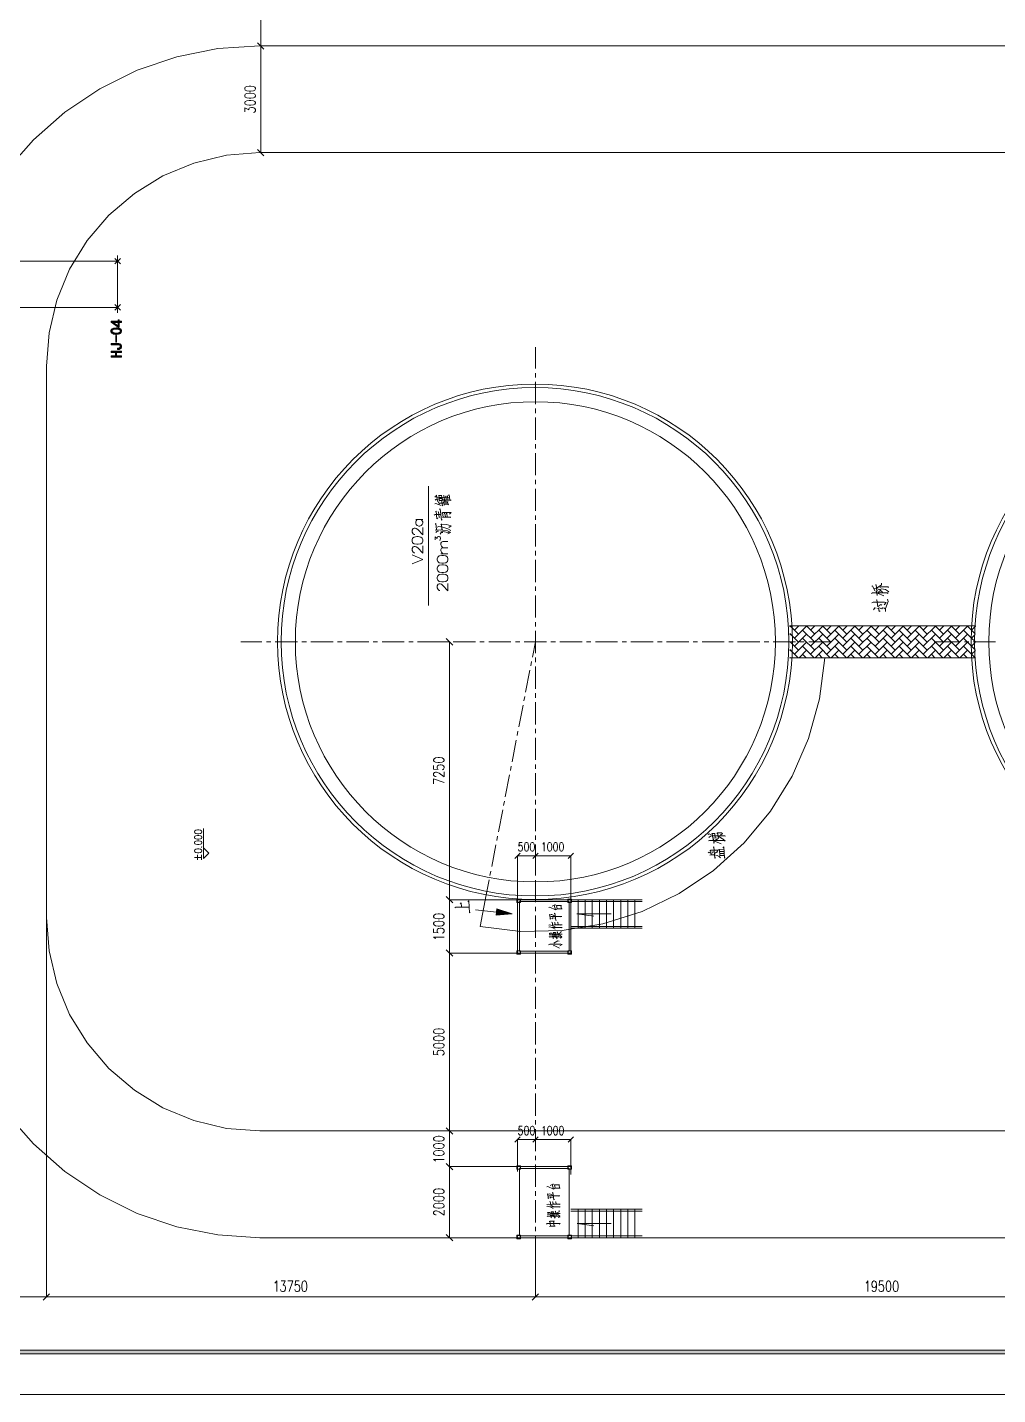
# Model space of a CAD drawing. Header units: millimetres. Extents: x 803 to 707111, y 130 to 2706464.
# Drawn here: x 623530 to 650813, y 2635190 to 2673621 of the extents above; entities that cross this region are included whole.
import ezdxf

# ---------------------------------------------------------------- set-up
doc = ezdxf.new("R2010")
doc.units = ezdxf.units.MM

msp = doc.modelspace()

# ---------------------------------------------------------------- hatches: boundary and pattern name
h = msp.add_hatch(color=0)
h.paths.add_polyline_path([(626013, 2664992), (625990, 2664993), (625955, 2665000), (625942, 2665005), (625929, 2665011), (625908, 2665026), (625899, 2665037), (625891, 2665047), (625882, 2665071), (625882, 2665086), (625882, 2665101), (625894, 2665126), (625907, 2665138), (625919, 2665149), (625950, 2665163), (625968, 2665166), (625987, 2665170), (626029, 2665171), (626053, 2665171), (626077, 2665169), (626116, 2665161), (626132, 2665153), (626147, 2665147), (626168, 2665125), (626174, 2665111), (626180, 2665096), (626178, 2665068), (626171, 2665053), (626164, 2665039), (626145, 2665019), (626133, 2665013), (626121, 2665007), (626096, 2664998), (626084, 2664996), (626071, 2664993), (626035, 2664992)])
h.paths.add_polyline_path([(626003, 2665028), (626026, 2665026), (626067, 2665027), (626085, 2665032), (626103, 2665036), (626129, 2665050), (626137, 2665059), (626144, 2665069), (626147, 2665089), (626142, 2665099), (626138, 2665109), (626119, 2665124), (626105, 2665128), (626092, 2665133), (626061, 2665138), (626045, 2665138), (626028, 2665138), (625999, 2665136), (625985, 2665135), (625972, 2665134), (625947, 2665126), (625936, 2665120), (625925, 2665114), (625914, 2665097), (625914, 2665086), (625913, 2665076), (625923, 2665057), (625935, 2665049), (625945, 2665041), (625980, 2665031)])
h = msp.add_hatch(color=0)
h.paths.add_polyline_path([(626110, 2665328), (626110, 2665198), (626081, 2665198), (625884, 2665335), (625884, 2665360), (626081, 2665360), (626081, 2665400), (626110, 2665400), (626110, 2665360), (626174, 2665360), (626174, 2665328)])
h.paths.add_polyline_path([(626081, 2665328), (625948, 2665328), (626081, 2665234)])
h = msp.add_hatch(color=0)
h.dxf.hatch_style = 2
h.paths.add_polyline_path([(626041, 2664962), (626041, 2664770), (626014, 2664770), (626014, 2664962)])
h = msp.add_hatch(color=0)
h.dxf.hatch_style = 2
h.paths.add_polyline_path([(626079, 2664735), (626105, 2664735), (626143, 2664724), (626155, 2664712), (626167, 2664701), (626179, 2664670), (626179, 2664651), (626179, 2664633), (626167, 2664603), (626156, 2664591), (626145, 2664580), (626108, 2664568), (626083, 2664568), (626064, 2664568), (626064, 2664607), (626088, 2664607), (626103, 2664607), (626124, 2664613), (626131, 2664619), (626137, 2664626), (626143, 2664640), (626143, 2664649), (626143, 2664661), (626137, 2664679), (626130, 2664684), (626123, 2664690), (626099, 2664696), (626081, 2664696), (625887, 2664696), (625887, 2664735)])
h = msp.add_hatch(color=0)
h.dxf.hatch_style = 2
h.paths.add_polyline_path([(626175, 2664523), (626175, 2664484), (626041, 2664484), (626041, 2664388), (626175, 2664388), (626175, 2664349), (625887, 2664349), (625887, 2664388), (626008, 2664388), (626008, 2664484), (625887, 2664484), (625887, 2664523)])
h = msp.add_hatch(color=0)
h.dxf.hatch_style = 2
h.paths.add_polyline_path([(637165, 2648707), (636727, 2648844), (636708, 2648666)])
h = msp.add_hatch(color=0)
h.dxf.hatch_style = 2
h.paths.add_polyline_path([(609149, 2636340), (609249, 2636440), (705861, 2636440), (705961, 2636340)])

# ---------------------------------------------------------------- linework, layer by layer
at = {"color": 0, "lineweight": 0}
for points in [[(707111, 2635190), (707111, 2706464), (606199, 2706464), (606199, 2635190)], [(629643, 2671889), (629657, 2671859), (629700, 2671838), (629772, 2671828), (629815, 2671828), (629886, 2671838), (629929, 2671859), (629943, 2671889), (629943, 2671908), (629929, 2671938), (629886, 2671959), (629815, 2671968), (629772, 2671968), (629700, 2671959), (629657, 2671938), (629643, 2671908)], [(629643, 2671689), (629657, 2671658), (629700, 2671639), (629772, 2671628), (629815, 2671628), (629886, 2671639), (629929, 2671658), (629943, 2671689), (629943, 2671709), (629929, 2671738), (629886, 2671758), (629815, 2671768), (629772, 2671768), (629700, 2671758), (629657, 2671738), (629643, 2671709)], [(629643, 2671488), (629657, 2671458), (629700, 2671439), (629772, 2671429), (629815, 2671429), (629886, 2671439), (629929, 2671458), (629943, 2671488), (629943, 2671509), (629929, 2671539), (629886, 2671558), (629815, 2671569), (629772, 2671569), (629700, 2671558), (629657, 2671539), (629643, 2671509)], [(614067, 2667049), (614067, 2665749), (626066, 2665749), (626066, 2667049)], [(626013, 2664992), (625990, 2664993), (625955, 2665000), (625942, 2665005), (625929, 2665011), (625908, 2665026), (625899, 2665037), (625891, 2665047), (625882, 2665071), (625882, 2665086), (625882, 2665101), (625894, 2665126), (625907, 2665138), (625919, 2665149), (625950, 2665163), (625968, 2665166), (625987, 2665170), (626029, 2665171), (626053, 2665171), (626077, 2665169), (626116, 2665161), (626132, 2665153), (626147, 2665147), (626168, 2665125), (626174, 2665111), (626180, 2665096), (626178, 2665068), (626171, 2665053), (626164, 2665039), (626145, 2665019), (626133, 2665013), (626121, 2665007), (626096, 2664998), (626084, 2664996), (626071, 2664993), (626035, 2664992)], [(626110, 2665328), (626110, 2665198), (626081, 2665198), (625884, 2665335), (625884, 2665360), (626081, 2665360), (626081, 2665400), (626110, 2665400), (626110, 2665360), (626174, 2665360), (626174, 2665328)], [(626081, 2665328), (625948, 2665328), (626081, 2665234)], [(626003, 2665028), (626026, 2665026), (626067, 2665027), (626085, 2665032), (626103, 2665036), (626129, 2665050), (626137, 2665059), (626144, 2665069), (626147, 2665089), (626142, 2665099), (626138, 2665109), (626119, 2665124), (626105, 2665128), (626092, 2665133), (626061, 2665138), (626045, 2665138), (626028, 2665138), (625999, 2665136), (625985, 2665135), (625972, 2665134), (625947, 2665126), (625936, 2665120), (625925, 2665114), (625914, 2665097), (625914, 2665086), (625913, 2665076), (625923, 2665057), (625935, 2665049), (625945, 2665041), (625980, 2665031)], [(626041, 2664962), (626041, 2664770), (626014, 2664770), (626014, 2664962)], [(626079, 2664735), (626105, 2664735), (626143, 2664724), (626155, 2664712), (626167, 2664701), (626179, 2664670), (626179, 2664651), (626179, 2664633), (626167, 2664603), (626156, 2664591), (626145, 2664580), (626108, 2664568), (626083, 2664568), (626064, 2664568), (626064, 2664607), (626088, 2664607), (626103, 2664607), (626124, 2664613), (626131, 2664619), (626137, 2664626), (626143, 2664640), (626143, 2664649), (626143, 2664661), (626137, 2664679), (626130, 2664684), (626123, 2664690), (626099, 2664696), (626081, 2664696), (625887, 2664696), (625887, 2664735)], [(626175, 2664523), (626175, 2664484), (626041, 2664484), (626041, 2664388), (626175, 2664388), (626175, 2664349), (625887, 2664349), (625887, 2664388), (626008, 2664388), (626008, 2664484), (625887, 2664484), (625887, 2664523)], [(634521, 2659090), (634479, 2659090), (634407, 2659101), (634364, 2659136), (634350, 2659181), (634350, 2659216), (634364, 2659262), (634407, 2659295), (634479, 2659307), (634521, 2659307), (634593, 2659295), (634636, 2659262), (634650, 2659216), (634650, 2659181), (634636, 2659136), (634593, 2659101)], [(635228, 2658560), (635185, 2658560), (635114, 2658571), (635071, 2658606), (635057, 2658651), (635057, 2658686), (635071, 2658731), (635114, 2658766), (635185, 2658777), (635228, 2658777), (635299, 2658766), (635342, 2658731), (635357, 2658686), (635357, 2658651), (635342, 2658606), (635299, 2658571)], [(635228, 2658297), (635185, 2658297), (635114, 2658308), (635071, 2658343), (635057, 2658388), (635057, 2658423), (635071, 2658469), (635114, 2658503), (635185, 2658514), (635228, 2658514), (635299, 2658503), (635342, 2658469), (635357, 2658423), (635357, 2658388), (635342, 2658343), (635299, 2658308)], [(635228, 2658034), (635185, 2658034), (635114, 2658046), (635071, 2658080), (635057, 2658126), (635057, 2658160), (635071, 2658206), (635114, 2658240), (635185, 2658251), (635228, 2658251), (635299, 2658240), (635342, 2658206), (635357, 2658160), (635357, 2658126), (635342, 2658080), (635299, 2658046)], [(634950, 2653015), (634965, 2652985), (635008, 2652965), (635079, 2652955), (635122, 2652955), (635193, 2652965), (635236, 2652985), (635250, 2653015), (635250, 2653035), (635236, 2653065), (635193, 2653085), (635122, 2653095), (635079, 2653095), (635008, 2653085), (634965, 2653065), (634950, 2653035)], [(628233, 2651000), (628243, 2650977), (628272, 2650962), (628319, 2650955), (628348, 2650955), (628395, 2650962), (628424, 2650977), (628433, 2651000), (628433, 2651016), (628424, 2651038), (628395, 2651054), (628348, 2651061), (628319, 2651061), (628272, 2651054), (628243, 2651038), (628233, 2651016)], [(628233, 2650848), (628243, 2650825), (628272, 2650810), (628319, 2650802), (628348, 2650802), (628395, 2650810), (628424, 2650825), (628433, 2650848), (628433, 2650863), (628424, 2650886), (628395, 2650901), (628348, 2650909), (628319, 2650909), (628272, 2650901), (628243, 2650886), (628233, 2650863)], [(628233, 2650696), (628243, 2650673), (628272, 2650658), (628319, 2650650), (628348, 2650650), (628395, 2650658), (628424, 2650673), (628433, 2650696), (628433, 2650711), (628424, 2650734), (628395, 2650749), (628348, 2650757), (628319, 2650757), (628272, 2650749), (628243, 2650734), (628233, 2650711)], [(637557, 2650713), (637532, 2650701), (637515, 2650665), (637507, 2650606), (637507, 2650570), (637515, 2650511), (637532, 2650475), (637557, 2650463), (637573, 2650463), (637599, 2650475), (637615, 2650511), (637623, 2650570), (637623, 2650606), (637615, 2650665), (637599, 2650701), (637573, 2650713)], [(637724, 2650713), (637699, 2650701), (637682, 2650665), (637673, 2650606), (637673, 2650570), (637682, 2650511), (637699, 2650475), (637724, 2650463), (637740, 2650463), (637765, 2650475), (637782, 2650511), (637790, 2650570), (637790, 2650606), (637782, 2650665), (637765, 2650701), (637740, 2650713)], [(638207, 2650713), (638182, 2650701), (638165, 2650665), (638157, 2650606), (638157, 2650570), (638165, 2650511), (638182, 2650475), (638207, 2650463), (638223, 2650463), (638248, 2650475), (638265, 2650511), (638274, 2650570), (638274, 2650606), (638265, 2650665), (638248, 2650701), (638223, 2650713)], [(638374, 2650713), (638348, 2650701), (638332, 2650665), (638323, 2650606), (638323, 2650570), (638332, 2650511), (638348, 2650475), (638374, 2650463), (638390, 2650463), (638415, 2650475), (638432, 2650511), (638440, 2650570), (638440, 2650606), (638432, 2650665), (638415, 2650701), (638390, 2650713)], [(638540, 2650713), (638515, 2650701), (638499, 2650665), (638490, 2650606), (638490, 2650570), (638499, 2650511), (638515, 2650475), (638540, 2650463), (638557, 2650463), (638582, 2650475), (638599, 2650511), (638607, 2650570), (638607, 2650606), (638599, 2650665), (638582, 2650701), (638557, 2650713)], [(628233, 2650467), (628243, 2650444), (628272, 2650429), (628319, 2650421), (628348, 2650421), (628395, 2650429), (628424, 2650444), (628433, 2650467), (628433, 2650482), (628424, 2650505), (628395, 2650521), (628348, 2650528), (628319, 2650528), (628272, 2650521), (628243, 2650505), (628233, 2650482)], [(637398, 2649023), (637298, 2649023), (637298, 2649119), (637398, 2649119)], [(637398, 2649023), (637298, 2649023), (637298, 2649119), (637398, 2649119)], [(637304, 2649070), (637318, 2649102), (637350, 2649115), (637381, 2649102), (637394, 2649070), (637381, 2649038), (637350, 2649025), (637318, 2649038)], [(637304, 2649070), (637318, 2649102), (637350, 2649115), (637381, 2649102), (637394, 2649070), (637381, 2649038), (637350, 2649025), (637318, 2649038)], [(638732, 2649023), (638832, 2649023), (638832, 2649119), (638732, 2649119)], [(638736, 2649070), (638749, 2649102), (638781, 2649115), (638812, 2649102), (638826, 2649070), (638812, 2649038), (638781, 2649025), (638749, 2649038)], [(634950, 2648621), (634965, 2648591), (635008, 2648570), (635079, 2648561), (635122, 2648561), (635193, 2648570), (635236, 2648591), (635250, 2648621), (635250, 2648640), (635236, 2648671), (635193, 2648691), (635122, 2648701), (635079, 2648701), (635008, 2648691), (634965, 2648671), (634950, 2648640)], [(637165, 2648707), (636727, 2648844), (636708, 2648666)], [(634950, 2648421), (634965, 2648391), (635008, 2648370), (635079, 2648361), (635122, 2648361), (635193, 2648370), (635236, 2648391), (635250, 2648421), (635250, 2648440), (635236, 2648470), (635193, 2648491), (635122, 2648500), (635079, 2648500), (635008, 2648491), (634965, 2648470), (634950, 2648440)], [(637398, 2647573), (637298, 2647573), (637298, 2647669), (637398, 2647669)], [(637398, 2647573), (637298, 2647573), (637298, 2647669), (637398, 2647669)], [(637304, 2647620), (637318, 2647652), (637350, 2647665), (637381, 2647652), (637394, 2647620), (637381, 2647589), (637350, 2647575), (637318, 2647589)], [(637304, 2647620), (637318, 2647652), (637350, 2647665), (637381, 2647652), (637394, 2647620), (637381, 2647589), (637350, 2647575), (637318, 2647589)], [(638732, 2647573), (638832, 2647573), (638832, 2647669), (638732, 2647669)], [(638736, 2647620), (638749, 2647652), (638781, 2647665), (638812, 2647652), (638826, 2647620), (638812, 2647589), (638781, 2647575), (638749, 2647589)], [(634950, 2645391), (634965, 2645361), (635008, 2645341), (635079, 2645331), (635122, 2645331), (635193, 2645341), (635236, 2645361), (635250, 2645391), (635250, 2645411), (635236, 2645441), (635193, 2645461), (635122, 2645471), (635079, 2645471), (635008, 2645461), (634965, 2645441), (634950, 2645411)], [(634950, 2645191), (634965, 2645161), (635008, 2645141), (635079, 2645131), (635122, 2645131), (635193, 2645141), (635236, 2645161), (635250, 2645191), (635250, 2645211), (635236, 2645241), (635193, 2645261), (635122, 2645271), (635079, 2645271), (635008, 2645261), (634965, 2645241), (634950, 2645211)], [(634950, 2644991), (634965, 2644961), (635008, 2644941), (635079, 2644931), (635122, 2644931), (635193, 2644941), (635236, 2644961), (635250, 2644991), (635250, 2645011), (635236, 2645041), (635193, 2645061), (635122, 2645071), (635079, 2645071), (635008, 2645061), (634965, 2645041), (634950, 2645011)], [(637557, 2642737), (637532, 2642725), (637515, 2642690), (637507, 2642630), (637507, 2642594), (637515, 2642535), (637532, 2642499), (637557, 2642487), (637573, 2642487), (637599, 2642499), (637615, 2642535), (637623, 2642594), (637623, 2642630), (637615, 2642690), (637599, 2642725), (637573, 2642737)], [(637724, 2642737), (637699, 2642725), (637682, 2642690), (637673, 2642630), (637673, 2642594), (637682, 2642535), (637699, 2642499), (637724, 2642487), (637740, 2642487), (637765, 2642499), (637782, 2642535), (637790, 2642594), (637790, 2642630), (637782, 2642690), (637765, 2642725), (637740, 2642737)], [(638207, 2642737), (638182, 2642725), (638165, 2642690), (638157, 2642630), (638157, 2642594), (638165, 2642535), (638182, 2642499), (638207, 2642487), (638223, 2642487), (638248, 2642499), (638265, 2642535), (638274, 2642594), (638274, 2642630), (638265, 2642690), (638248, 2642725), (638223, 2642737)], [(638374, 2642737), (638348, 2642725), (638332, 2642690), (638323, 2642630), (638323, 2642594), (638332, 2642535), (638348, 2642499), (638374, 2642487), (638390, 2642487), (638415, 2642499), (638432, 2642535), (638440, 2642594), (638440, 2642630), (638432, 2642690), (638415, 2642725), (638390, 2642737)], [(638540, 2642737), (638515, 2642725), (638499, 2642690), (638490, 2642630), (638490, 2642594), (638499, 2642535), (638515, 2642499), (638540, 2642487), (638557, 2642487), (638582, 2642499), (638599, 2642535), (638607, 2642594), (638607, 2642630), (638599, 2642690), (638582, 2642725), (638557, 2642737)], [(634950, 2642371), (634965, 2642341), (635008, 2642321), (635079, 2642311), (635122, 2642311), (635193, 2642321), (635236, 2642341), (635250, 2642371), (635250, 2642391), (635236, 2642421), (635193, 2642441), (635122, 2642451), (635079, 2642451), (635008, 2642441), (634965, 2642421), (634950, 2642391)], [(634950, 2642171), (634965, 2642141), (635008, 2642121), (635079, 2642111), (635122, 2642111), (635193, 2642121), (635236, 2642141), (635250, 2642171), (635250, 2642191), (635236, 2642221), (635193, 2642241), (635122, 2642251), (635079, 2642251), (635008, 2642241), (634965, 2642221), (634950, 2642191)], [(634950, 2641971), (634965, 2641941), (635008, 2641921), (635079, 2641911), (635122, 2641911), (635193, 2641921), (635236, 2641941), (635250, 2641971), (635250, 2641991), (635236, 2642021), (635193, 2642041), (635122, 2642051), (635079, 2642051), (635008, 2642041), (634965, 2642021), (634950, 2641991)], [(637398, 2641523), (637298, 2641523), (637298, 2641619), (637398, 2641619)], [(637304, 2641571), (637318, 2641603), (637350, 2641616), (637381, 2641603), (637394, 2641571), (637381, 2641539), (637350, 2641526), (637318, 2641539)], [(638732, 2641523), (638832, 2641523), (638832, 2641619), (638732, 2641619)], [(638732, 2641523), (638832, 2641523), (638832, 2641619), (638732, 2641619)], [(638736, 2641571), (638749, 2641603), (638781, 2641616), (638812, 2641603), (638826, 2641571), (638812, 2641539), (638781, 2641526), (638749, 2641539)], [(638736, 2641571), (638749, 2641603), (638781, 2641616), (638812, 2641603), (638826, 2641571), (638812, 2641539), (638781, 2641526), (638749, 2641539)], [(634950, 2640891), (634965, 2640861), (635008, 2640841), (635079, 2640831), (635122, 2640831), (635193, 2640841), (635236, 2640861), (635250, 2640891), (635250, 2640911), (635236, 2640941), (635193, 2640961), (635122, 2640971), (635079, 2640971), (635008, 2640961), (634965, 2640941), (634950, 2640911)], [(634950, 2640691), (634965, 2640661), (635008, 2640641), (635079, 2640631), (635122, 2640631), (635193, 2640641), (635236, 2640661), (635250, 2640691), (635250, 2640711), (635236, 2640741), (635193, 2640761), (635122, 2640771), (635079, 2640771), (635008, 2640761), (634965, 2640741), (634950, 2640711)], [(634950, 2640491), (634965, 2640461), (635008, 2640441), (635079, 2640431), (635122, 2640431), (635193, 2640441), (635236, 2640461), (635250, 2640491), (635250, 2640511), (635236, 2640541), (635193, 2640561), (635122, 2640571), (635079, 2640571), (635008, 2640561), (634965, 2640541), (634950, 2640511)], [(637398, 2639574), (637298, 2639574), (637298, 2639670), (637398, 2639670)], [(637304, 2639621), (637318, 2639653), (637350, 2639666), (637381, 2639653), (637394, 2639621), (637381, 2639589), (637350, 2639576), (637318, 2639589)], [(638732, 2639574), (638832, 2639574), (638832, 2639670), (638732, 2639670)], [(638732, 2639574), (638832, 2639574), (638832, 2639670), (638732, 2639670)], [(638736, 2639621), (638749, 2639653), (638781, 2639666), (638812, 2639653), (638826, 2639621), (638812, 2639589), (638781, 2639576), (638749, 2639589)], [(638736, 2639621), (638749, 2639653), (638781, 2639666), (638812, 2639653), (638826, 2639621), (638812, 2639589), (638781, 2639576), (638749, 2639589)], [(631311, 2638385), (631281, 2638371), (631261, 2638328), (631251, 2638256), (631251, 2638213), (631261, 2638142), (631281, 2638099), (631311, 2638085), (631331, 2638085), (631361, 2638099), (631381, 2638142), (631391, 2638213), (631391, 2638256), (631381, 2638328), (631361, 2638371), (631331, 2638385)], [(647734, 2638385), (647704, 2638371), (647684, 2638328), (647674, 2638256), (647674, 2638213), (647684, 2638142), (647704, 2638099), (647734, 2638085), (647754, 2638085), (647784, 2638099), (647804, 2638142), (647814, 2638213), (647814, 2638256), (647804, 2638328), (647784, 2638371), (647754, 2638385)], [(647934, 2638385), (647904, 2638371), (647884, 2638328), (647874, 2638256), (647874, 2638213), (647884, 2638142), (647904, 2638099), (647934, 2638085), (647954, 2638085), (647984, 2638099), (648004, 2638142), (648014, 2638213), (648014, 2638256), (648004, 2638328), (647984, 2638371), (647954, 2638385)], [(609149, 2636340), (609249, 2636440), (705861, 2636440), (705961, 2636340)]]:
    msp.add_lwpolyline(points, close=True, dxfattribs=at)
for points in [[(630093, 2673098), (630093, 2681098)], [(630066, 2673098), (628891, 2673022), (627737, 2672792), (626622, 2672413), (625566, 2671893), (624587, 2671239), (623702, 2670463), (622926, 2669577), (622272, 2668599), (621752, 2667543), (621373, 2666428), (621144, 2665274), (621067, 2664099)], [(630183, 2673008), (630003, 2673188)], [(630003, 2673188), (630183, 2673008)], [(684561, 2673098), (630066, 2673098)], [(630590, 2673098), (630091, 2673098)], [(630590, 2673098), (630091, 2673098)], [(630093, 2670099), (630093, 2673098)], [(629643, 2671248), (629643, 2671358), (629757, 2671299), (629757, 2671329), (629772, 2671348), (629786, 2671358), (629829, 2671369), (629857, 2671369), (629900, 2671358), (629929, 2671339), (629943, 2671309), (629943, 2671278), (629929, 2671248), (629915, 2671239), (629886, 2671229)], [(630003, 2670189), (630183, 2670008)], [(630066, 2670099), (629127, 2670025), (628212, 2669805), (627342, 2669445), (626540, 2668953), (625823, 2668341), (625212, 2667626), (624720, 2666823), (624360, 2665953), (624140, 2665038), (624066, 2664099)], [(684561, 2670099), (630066, 2670099)], [(630728, 2670099), (630091, 2670099)], [(625987, 2666970), (626146, 2667128)], [(626146, 2666970), (625987, 2667128)], [(626066, 2665594), (626066, 2667204)], [(625987, 2665828), (626146, 2665670)], [(626146, 2665828), (625987, 2665670)], [(637815, 2664029), (637815, 2664634)], [(624066, 2648601), (624066, 2664099)], [(637815, 2663779), (637815, 2663904)], [(637815, 2663029), (637815, 2663654)], [(637815, 2662779), (637815, 2662904)], [(637815, 2662029), (637815, 2662654)], [(637815, 2661779), (637815, 2661904)], [(637815, 2661030), (637815, 2661654)], [(634809, 2657370), (634809, 2660720)], [(637815, 2660779), (637815, 2660904)], [(637815, 2660030), (637815, 2660654)], [(634984, 2660415), (635004, 2660430), (635099, 2660399)], [(635012, 2660241), (634988, 2660232)], [(635016, 2660352), (634996, 2660333)], [(635012, 2660241), (635166, 2660185)], [(635016, 2660352), (635095, 2660355)], [(635075, 2660311), (635059, 2660295), (635035, 2660471), (635020, 2660462)], [(635099, 2660283), (635079, 2660273)], [(635110, 2660415), (635102, 2660456), (635087, 2660446), (635106, 2660459), (635189, 2660459), (635177, 2660459), (635181, 2660405)], [(635110, 2660374), (635099, 2660368), (635110, 2660377), (635201, 2660377), (635193, 2660377), (635193, 2660323)], [(635099, 2660283), (635110, 2660216)], [(635118, 2660405), (635106, 2660396)], [(635118, 2660323), (635106, 2660311)], [(635110, 2660374), (635118, 2660323)], [(635118, 2660405), (635189, 2660405)], [(635118, 2660323), (635201, 2660323)], [(635138, 2660245), (635122, 2660235)], [(635138, 2660245), (635342, 2660248)], [(635217, 2660182), (635201, 2660172), (635185, 2660298), (635173, 2660286)], [(635217, 2660349), (635193, 2660345)], [(635220, 2660405), (635197, 2660383)], [(635217, 2660349), (635280, 2660307)], [(635220, 2660405), (635244, 2660392)], [(635220, 2660270), (635244, 2660286), (635362, 2660286)], [(635228, 2660449), (635244, 2660465)], [(635240, 2660386), (635264, 2660399), (635406, 2660402)], [(635260, 2660207), (635240, 2660188)], [(635244, 2660465), (635260, 2660336)], [(635244, 2660333), (635449, 2660333), (635429, 2660320)], [(635260, 2660207), (635374, 2660204), (635335, 2660286)], [(635299, 2660446), (635287, 2660437)], [(635299, 2660446), (635311, 2660345)], [(635342, 2660453), (635327, 2660443)], [(635342, 2660453), (635354, 2660339)], [(635421, 2660352), (635406, 2660339), (635394, 2660477), (635370, 2660465)], [(634493, 2659787), (634464, 2659753), (634450, 2659718), (634450, 2659684), (634464, 2659650), (634493, 2659616), (634536, 2659604), (634564, 2659604), (634607, 2659616), (634636, 2659650), (634650, 2659684), (634650, 2659718), (634636, 2659753), (634607, 2659787)], [(634450, 2659787), (634650, 2659787)], [(634996, 2659930), (634973, 2659911)], [(634996, 2659930), (635157, 2659930)], [(635071, 2659826), (635047, 2659807), (635024, 2660021), (635008, 2660008)], [(635118, 2659854), (635106, 2659842), (635091, 2660005), (635083, 2659993)], [(635193, 2659785), (635177, 2659769), (635142, 2660087), (635118, 2660071)], [(635205, 2659989), (635185, 2659977), (635209, 2659989), (635418, 2659989), (635445, 2659980), (635402, 2659942)], [(635224, 2659857), (635201, 2659848)], [(635205, 2659989), (635220, 2659857)], [(635224, 2659857), (635441, 2659857), (635421, 2659845)], [(635272, 2659961), (635252, 2659952)], [(635272, 2659961), (635284, 2659864)], [(635335, 2659857), (635327, 2659964), (635307, 2659955)], [(637815, 2659779), (637815, 2659904)], [(634421, 2659364), (634407, 2659364), (634379, 2659387), (634350, 2659433), (634350, 2659490), (634379, 2659535), (634407, 2659547), (634436, 2659547), (634464, 2659535), (634507, 2659502), (634650, 2659353), (634650, 2659559)], [(634996, 2659486), (635035, 2659501), (635205, 2659492), (635342, 2659467), (635437, 2659420)], [(635032, 2659505), (635016, 2659675), (635000, 2659662)], [(635055, 2659457), (635020, 2659423)], [(635099, 2659590), (635055, 2659574)], [(635055, 2659457), (635091, 2659460)], [(635099, 2659590), (635217, 2659571), (635358, 2659529), (635437, 2659482)], [(635166, 2659426), (635134, 2659378)], [(635189, 2659508), (635173, 2659653), (635153, 2659640), (635181, 2659653), (635315, 2659643), (635445, 2659608), (635378, 2659564)], [(635409, 2659416), (635153, 2659463)], [(635166, 2659426), (635213, 2659426)], [(635189, 2659508), (635205, 2659523)], [(635409, 2659416), (635351, 2659382)], [(637815, 2659030), (637815, 2659654)], [(634421, 2658850), (634407, 2658850), (634379, 2658873), (634350, 2658919), (634350, 2658976), (634379, 2659022), (634407, 2659033), (634436, 2659033), (634464, 2659022), (634507, 2658987), (634650, 2658839), (634650, 2659044)], [(635000, 2659217), (635000, 2659303), (635057, 2659257), (635057, 2659280), (635064, 2659297), (635071, 2659303), (635093, 2659314), (635107, 2659314), (635128, 2659303), (635142, 2659291), (635150, 2659268), (635150, 2659246), (635142, 2659222), (635135, 2659211), (635121, 2659206)], [(635214, 2658994), (635171, 2659040), (635157, 2659074), (635157, 2659120), (635171, 2659154), (635214, 2659165), (635357, 2659165)], [(634350, 2658542), (634650, 2658667), (634350, 2658793)], [(635214, 2658823), (635171, 2658868), (635157, 2658903), (635157, 2658949), (635171, 2658983), (635214, 2658994), (635357, 2658994)], [(635357, 2658823), (635157, 2658823)], [(637815, 2658779), (637815, 2658905)], [(637815, 2658030), (637815, 2658654)], [(635128, 2657794), (635114, 2657794), (635085, 2657817), (635057, 2657863), (635057, 2657920), (635085, 2657966), (635114, 2657977), (635142, 2657977), (635171, 2657966), (635214, 2657931), (635357, 2657783), (635357, 2657989)], [(637815, 2657779), (637815, 2657905)], [(647297, 2657924), (647273, 2657917)], [(647297, 2657924), (647356, 2657787)], [(647431, 2657790), (647415, 2657777), (647395, 2657954), (647379, 2657947)], [(647549, 2657947), (647423, 2657864)], [(647498, 2657877), (647525, 2657894), (647742, 2657894), (647722, 2657880)], [(647549, 2657947), (647545, 2657994)], [(637815, 2657030), (637815, 2657655)], [(647297, 2657730), (647270, 2657706)], [(647297, 2657730), (647738, 2657727), (647706, 2657706)], [(647376, 2657857), (647340, 2657847)], [(647376, 2657857), (647478, 2657817), (647553, 2657767), (647577, 2657733)], [(647439, 2657666), (647427, 2657656), (647407, 2657770), (647384, 2657763)], [(647458, 2657348), (647446, 2657332), (647419, 2657529), (647403, 2657516)], [(647435, 2657716), (647608, 2657646)], [(647482, 2657201), (647462, 2657298), (647435, 2657285), (647482, 2657302), (647553, 2657275), (647577, 2657302), (647628, 2657298), (647659, 2657265), (647659, 2657201), (647663, 2657285), (647730, 2657479), (647718, 2657549)], [(647482, 2657760), (647450, 2657727)], [(647482, 2657760), (647510, 2657753)], [(647545, 2657837), (647506, 2657824)], [(647545, 2657837), (647659, 2657820), (647714, 2657780), (647750, 2657750)], [(647317, 2657466), (647273, 2657442)], [(647317, 2657466), (647632, 2657466), (647679, 2657452), (647624, 2657392)], [(647356, 2657302), (647325, 2657251)], [(647356, 2657302), (647395, 2657298)], [(647474, 2657362), (647529, 2657395), (647557, 2657382)], [(647482, 2657201), (647506, 2657221)], [(637815, 2656780), (637815, 2656905)], [(650193, 2656800), (644964, 2656800)], [(644965, 2656769), (644989, 2656792)], [(645067, 2656714), (644982, 2656800)], [(645216, 2656566), (645067, 2656714)], [(645102, 2656679), (645223, 2656800)], [(645102, 2656453), (645442, 2656792)], [(645216, 2656792), (645208, 2656800)], [(645668, 2656566), (645434, 2656800)], [(645555, 2656679), (645675, 2656800)], [(645555, 2656453), (645894, 2656792)], [(645668, 2656792), (645660, 2656800)], [(646121, 2656566), (645887, 2656800)], [(646007, 2656679), (646128, 2656800)], [(646007, 2656453), (646347, 2656792)], [(646121, 2656792), (646113, 2656800)], [(646573, 2656566), (646339, 2656800)], [(646460, 2656679), (646580, 2656800)], [(646460, 2656453), (646799, 2656792)], [(646573, 2656792), (646565, 2656800)], [(647026, 2656566), (646792, 2656800)], [(646912, 2656679), (647033, 2656800)], [(646912, 2656453), (647252, 2656792)], [(647026, 2656792), (647018, 2656800)], [(647478, 2656566), (647244, 2656800)], [(647365, 2656679), (647486, 2656800)], [(647365, 2656453), (647704, 2656792)], [(647478, 2656792), (647471, 2656800)], [(647930, 2656566), (647697, 2656800)], [(647817, 2656679), (647938, 2656800)], [(647817, 2656453), (648157, 2656792)], [(647930, 2656792), (647923, 2656800)], [(648383, 2656566), (648149, 2656800)], [(648270, 2656679), (648391, 2656800)], [(648270, 2656453), (648609, 2656792)], [(648383, 2656792), (648376, 2656800)], [(648835, 2656566), (648602, 2656800)], [(648722, 2656679), (648843, 2656800)], [(648722, 2656453), (649062, 2656792)], [(648835, 2656792), (648828, 2656800)], [(649288, 2656566), (649054, 2656800)], [(649175, 2656679), (649296, 2656800)], [(649175, 2656453), (649514, 2656792)], [(649288, 2656792), (649281, 2656800)], [(649740, 2656566), (649507, 2656800)], [(649628, 2656679), (649748, 2656800)], [(649628, 2656453), (649967, 2656792)], [(649740, 2656792), (649733, 2656800)], [(650088, 2656671), (649959, 2656800)], [(650089, 2656688), (650192, 2656792)], [(650192, 2656793), (650186, 2656800)], [(629531, 2656350), (630128, 2656350)], [(630253, 2656350), (630378, 2656350)], [(630503, 2656350), (631128, 2656350)], [(631253, 2656350), (631378, 2656350)], [(631503, 2656350), (632128, 2656350)], [(632253, 2656350), (632378, 2656350)], [(632503, 2656350), (633128, 2656350)], [(633253, 2656350), (633378, 2656350)], [(633503, 2656350), (634128, 2656350)], [(634253, 2656350), (634378, 2656350)], [(634503, 2656350), (635128, 2656350)], [(635051, 2656350), (635403, 2656350)], [(635253, 2656350), (635378, 2656350)], [(635490, 2656260), (635310, 2656440)], [(635400, 2649101), (635400, 2656350)], [(635503, 2656350), (636128, 2656350)], [(636253, 2656350), (636378, 2656350)], [(636503, 2656350), (637128, 2656350)], [(637253, 2656350), (637377, 2656350)], [(637502, 2656350), (638128, 2656350)], [(637815, 2656350), (637732, 2655920)], [(637815, 2656030), (637815, 2656655)], [(638252, 2656350), (638377, 2656350)], [(638502, 2656350), (639127, 2656350)], [(639252, 2656350), (639377, 2656350)], [(639502, 2656350), (640127, 2656350)], [(640252, 2656350), (640377, 2656350)], [(640502, 2656350), (641127, 2656350)], [(641252, 2656350), (641377, 2656350)], [(641502, 2656350), (642127, 2656350)], [(642252, 2656350), (642377, 2656350)], [(642502, 2656350), (643127, 2656350)], [(643252, 2656350), (643377, 2656350)], [(643502, 2656350), (644127, 2656350)], [(644252, 2656350), (644377, 2656350)], [(644502, 2656350), (645127, 2656350)], [(645074, 2656481), (644971, 2656584)], [(644972, 2656549), (644989, 2656566)], [(644978, 2656329), (644989, 2656340)], [(645076, 2656254), (644979, 2656350)], [(645216, 2656340), (645074, 2656481)], [(645102, 2656227), (645442, 2656566)], [(645102, 2656001), (645442, 2656340)], [(645252, 2656350), (645377, 2656350)], [(645668, 2656340), (645329, 2656679)], [(645668, 2656114), (645329, 2656453)], [(645502, 2656350), (646099, 2656350)], [(645555, 2656227), (645894, 2656566)], [(645555, 2656001), (645894, 2656340)], [(646121, 2656340), (645781, 2656679)], [(646121, 2656114), (645781, 2656453)], [(646007, 2656227), (646347, 2656566)], [(646007, 2656001), (646347, 2656340)], [(646573, 2656340), (646234, 2656679)], [(646573, 2656114), (646234, 2656453)], [(646460, 2656227), (646799, 2656566)], [(646460, 2656001), (646799, 2656340)], [(647026, 2656340), (646686, 2656679)], [(647026, 2656114), (646686, 2656453)], [(646912, 2656227), (647252, 2656566)], [(646912, 2656001), (647252, 2656340)], [(647478, 2656340), (647139, 2656679)], [(647478, 2656114), (647139, 2656453)], [(647365, 2656227), (647704, 2656566)], [(647365, 2656001), (647704, 2656340)], [(647930, 2656340), (647591, 2656679)], [(647930, 2656114), (647591, 2656453)], [(647817, 2656227), (648157, 2656566)], [(647817, 2656001), (648157, 2656340)], [(648383, 2656340), (648044, 2656679)], [(648383, 2656114), (648044, 2656453)], [(648270, 2656227), (648609, 2656566)], [(648270, 2656001), (648609, 2656340)], [(648835, 2656340), (648496, 2656679)], [(648835, 2656114), (648496, 2656453)], [(648722, 2656227), (649062, 2656566)], [(648722, 2656001), (649062, 2656340)], [(649288, 2656340), (648949, 2656679)], [(649288, 2656114), (648949, 2656453)], [(649029, 2656350), (649751, 2656350)], [(649175, 2656227), (649514, 2656566)], [(649175, 2656001), (649514, 2656340)], [(649740, 2656340), (649401, 2656679)], [(649740, 2656114), (649401, 2656453)], [(649628, 2656227), (649967, 2656566)], [(649628, 2656001), (649967, 2656340)], [(650081, 2656452), (649854, 2656679)], [(650082, 2656225), (649854, 2656453)], [(649876, 2656350), (650001, 2656350)], [(650080, 2656679), (650089, 2656688)], [(650080, 2656453), (650081, 2656455)], [(650081, 2656455), (650185, 2656558)], [(650178, 2656354), (650081, 2656452)], [(650082, 2656229), (650179, 2656326)], [(650185, 2656574), (650088, 2656671)], [(650126, 2656350), (650751, 2656350)], [(644970, 2656095), (644989, 2656114)], [(645069, 2656034), (644972, 2656131)], [(645203, 2655900), (645069, 2656034)], [(645216, 2656114), (645076, 2656254)], [(645228, 2655900), (645442, 2656114)], [(645656, 2655900), (645329, 2656227)], [(645429, 2655900), (645329, 2656001)], [(645681, 2655900), (645894, 2656114)], [(646108, 2655900), (645781, 2656227)], [(645882, 2655900), (645781, 2656001)], [(646133, 2655900), (646347, 2656114)], [(646560, 2655900), (646234, 2656227)], [(646334, 2655900), (646234, 2656001)], [(646586, 2655900), (646799, 2656114)], [(647013, 2655900), (646686, 2656227)], [(646787, 2655900), (646686, 2656001)], [(647038, 2655900), (647252, 2656114)], [(647465, 2655900), (647139, 2656227)], [(647239, 2655900), (647139, 2656001)], [(647491, 2655900), (647704, 2656114)], [(647918, 2655900), (647591, 2656227)], [(647692, 2655900), (647591, 2656001)], [(647943, 2655900), (648157, 2656114)], [(648370, 2655900), (648044, 2656227)], [(648144, 2655900), (648044, 2656001)], [(648395, 2655900), (648609, 2656114)], [(648823, 2655900), (648496, 2656227)], [(648597, 2655900), (648496, 2656001)], [(648848, 2655900), (649062, 2656114)], [(649275, 2655900), (648949, 2656227)], [(649049, 2655900), (648949, 2656001)], [(649300, 2655900), (649514, 2656114)], [(649728, 2655900), (649401, 2656227)], [(649502, 2655900), (649401, 2656001)], [(649753, 2655900), (649967, 2656114)], [(650090, 2655991), (649854, 2656227)], [(649954, 2655900), (649854, 2656001)], [(650080, 2656227), (650082, 2656229)], [(650080, 2656001), (650089, 2656009)], [(650185, 2656121), (650082, 2656225)], [(650089, 2656009), (650186, 2656106)], [(650181, 2655900), (650090, 2655991)], [(636260, 2648350), (637410, 2648211), (638568, 2648236), (639712, 2648424), (640817, 2648774), (641861, 2649276), (642823, 2649921), (643684, 2650696), (644426, 2651586), (645035, 2652572), (645498, 2653633), (645806, 2654750), (645952, 2655900)], [(637708, 2655798), (637684, 2655675)], [(637815, 2655780), (637815, 2655905)], [(637815, 2655030), (637815, 2655655)], [(650193, 2655900), (644964, 2655900)], [(644977, 2655900), (644965, 2655912)], [(637660, 2655552), (637541, 2654939)], [(637517, 2654816), (637493, 2654693)], [(637815, 2654780), (637815, 2654905)], [(637469, 2654571), (637350, 2653957)], [(637815, 2654030), (637815, 2654655)], [(637326, 2653835), (637302, 2653712)], [(637815, 2653780), (637815, 2653905)], [(637815, 2653030), (637815, 2653655)], [(637278, 2653589), (637159, 2652976)], [(634950, 2652875), (634950, 2652775), (635079, 2652765), (635065, 2652775), (635050, 2652805), (635050, 2652835), (635065, 2652865), (635093, 2652885), (635136, 2652895), (635165, 2652895), (635208, 2652885), (635236, 2652865), (635250, 2652835), (635250, 2652805), (635236, 2652775), (635222, 2652765), (635193, 2652755)], [(637815, 2652780), (637815, 2652905)], [(635022, 2652565), (635008, 2652565), (634979, 2652575), (634965, 2652585), (634950, 2652605), (634950, 2652645), (634965, 2652665), (634979, 2652675), (635008, 2652685), (635036, 2652685), (635065, 2652675), (635108, 2652655), (635250, 2652555), (635250, 2652695)], [(634950, 2652355), (634950, 2652495), (635250, 2652395)], [(637088, 2652608), (636968, 2651994)], [(637135, 2652853), (637112, 2652730)], [(637815, 2652030), (637815, 2652655)], [(636945, 2651872), (636921, 2651749)], [(637815, 2651780), (637815, 2651905)], [(636897, 2651626), (636778, 2651013)], [(637815, 2651030), (637815, 2651655)], [(628483, 2650406), (628483, 2651103)], [(642700, 2650955), (642676, 2650938)], [(642700, 2650955), (642790, 2650908)], [(642822, 2650841), (642806, 2650831), (642786, 2650965), (642778, 2650955), (642790, 2650965), (642861, 2650965), (642873, 2650844)], [(642877, 2650844), (642963, 2650824), (642940, 2650985), (642920, 2650965), (642936, 2650978), (643046, 2650978), (643074, 2650965), (643023, 2650918)], [(628414, 2650582), (628424, 2650574), (628433, 2650582), (628424, 2650589)], [(636706, 2650645), (636587, 2650031)], [(636754, 2650890), (636730, 2650767)], [(637440, 2650713), (637357, 2650713), (637348, 2650606), (637357, 2650618), (637382, 2650630), (637407, 2650630), (637432, 2650618), (637448, 2650594), (637457, 2650558), (637457, 2650534), (637448, 2650499), (637432, 2650475), (637407, 2650463), (637382, 2650463), (637357, 2650475), (637348, 2650487), (637340, 2650511)], [(637815, 2650780), (637815, 2650905)], [(637815, 2650030), (637815, 2650655)], [(638023, 2650665), (638040, 2650677), (638065, 2650713), (638065, 2650463)], [(642711, 2650764), (642680, 2650754)], [(642739, 2650888), (642692, 2650848)], [(642711, 2650764), (643148, 2650764), (643129, 2650747)], [(642739, 2650888), (642758, 2650878)], [(643148, 2650898), (642802, 2650901)], [(642849, 2650704), (642837, 2650687), (642822, 2650814), (642806, 2650797)], [(642889, 2650282), (642861, 2650272), (642834, 2650590), (642818, 2650577)], [(642830, 2650757), (643038, 2650674)], [(642877, 2650844), (642849, 2650831)], [(642865, 2650771), (642896, 2650797), (642932, 2650797)], [(642956, 2650891), (643121, 2650788)], [(643133, 2650269), (643113, 2650583), (643086, 2650566)], [(643148, 2650898), (643141, 2650888)], [(628233, 2650292), (628405, 2650292)], [(628319, 2650223), (628319, 2650360)], [(628424, 2650223), (628424, 2650360)], [(628483, 2650256), (628483, 2650556)], [(628483, 2650556), (628633, 2650406)], [(628633, 2650406), (628483, 2650256)], [(637390, 2650413), (637240, 2650263)], [(637315, 2648921), (637315, 2650340)], [(637315, 2650338), (637815, 2650338)], [(637740, 2650263), (637890, 2650413)], [(637890, 2650413), (637740, 2650263)], [(637815, 2649835), (637815, 2650340)], [(637815, 2649835), (637815, 2650340)], [(637815, 2650338), (638815, 2650338)], [(638740, 2650263), (638890, 2650413)], [(638815, 2648908), (638815, 2650340)], [(642700, 2650436), (642672, 2650423)], [(642700, 2650436), (642758, 2650399)], [(642739, 2650493), (642723, 2650486), (642747, 2650497), (642956, 2650497), (642924, 2650453)], [(642747, 2650363), (642723, 2650352)], [(642739, 2650493), (642755, 2650366)], [(642747, 2650363), (642841, 2650363), (642928, 2650346), (642983, 2650319), (643019, 2650282)], [(642806, 2650443), (642786, 2650406)], [(642806, 2650443), (642830, 2650439)], [(642908, 2650439), (642873, 2650406)], [(642908, 2650439), (642932, 2650436)], [(643003, 2650339), (642991, 2650513), (642959, 2650503), (642995, 2650516), (643121, 2650520)], [(643019, 2650342), (642995, 2650336)], [(643113, 2650453), (643003, 2650453)], [(643007, 2650399), (643117, 2650399)], [(643019, 2650342), (643129, 2650346)], [(643133, 2650269), (643152, 2650282)], [(636563, 2649908), (636539, 2649786)], [(637815, 2649780), (637815, 2649905)], [(624066, 2649586), (624066, 2637932)], [(624066, 2649586), (624066, 2637932)], [(636515, 2649663), (636432, 2649234)], [(637815, 2649030), (637815, 2649655)], [(635490, 2649011), (635310, 2649190)], [(635310, 2649190), (635490, 2649011)], [(637477, 2649101), (635398, 2649101)], [(637477, 2649101), (635398, 2649101)], [(635400, 2647601), (635400, 2649101)], [(635962, 2648732), (635946, 2649066), (635915, 2649050)], [(636432, 2649234), (636260, 2648350)], [(637315, 2649101), (638815, 2649101)], [(637315, 2647601), (637315, 2649101)], [(637365, 2649050), (638765, 2649050)], [(637365, 2647651), (637365, 2649050)], [(638765, 2647651), (638765, 2649050)], [(638814, 2649101), (640814, 2649101)], [(638814, 2649050), (640814, 2649050)], [(638815, 2647601), (638815, 2649101)], [(639014, 2648300), (639014, 2649101)], [(639214, 2648300), (639214, 2649101)], [(639414, 2648300), (639414, 2649101)], [(639614, 2648300), (639614, 2649101)], [(639814, 2648300), (639814, 2649101)], [(640014, 2648300), (640014, 2649101)], [(640214, 2648300), (640214, 2649101)], [(640414, 2648300), (640414, 2649101)], [(640613, 2648300), (640613, 2649101)], [(635580, 2648892), (635548, 2648872)], [(635580, 2648892), (635962, 2648889)], [(635726, 2649010), (635698, 2648993)], [(635726, 2649010), (635737, 2648889)], [(635962, 2648732), (635986, 2648742)], [(636132, 2648821), (637147, 2648705)], [(637815, 2648780), (637815, 2648905)], [(637815, 2648030), (637815, 2648655)], [(638217, 2648894), (638189, 2648879)], [(638248, 2648562), (638232, 2648552), (638217, 2648689), (638201, 2648679)], [(638217, 2648894), (638377, 2648816), (638340, 2648949)], [(638274, 2648685), (638248, 2648681)], [(638274, 2648685), (638352, 2648650)], [(638359, 2648959), (638286, 2648916)], [(638387, 2648521), (638365, 2648726), (638346, 2648718)], [(638359, 2648959), (638384, 2648959)], [(638425, 2648844), (638412, 2648935), (638399, 2648931), (638415, 2648935), (638547, 2648937), (638535, 2648937), (638547, 2648843)], [(638428, 2648843), (638399, 2648830)], [(638428, 2648843), (638569, 2648843)], [(639942, 2648701), (638985, 2648701)], [(638985, 2648701), (639455, 2648638)], [(621067, 2648601), (621144, 2647426), (621373, 2646271), (621752, 2645157), (622272, 2644101), (622926, 2643122), (623702, 2642237), (624587, 2641461), (625566, 2640807), (626622, 2640286), (627737, 2639908), (628891, 2639678), (630066, 2639601)], [(624066, 2648601), (624140, 2647662), (624360, 2646747), (624720, 2645877), (625212, 2645074), (625823, 2644358), (626540, 2643747), (627342, 2643255), (628212, 2642895), (629127, 2642675), (630066, 2642601)], [(634950, 2648281), (634950, 2648181), (635079, 2648171), (635065, 2648181), (635050, 2648211), (635050, 2648241), (635065, 2648271), (635093, 2648291), (635136, 2648300), (635165, 2648300), (635208, 2648291), (635236, 2648271), (635250, 2648241), (635250, 2648211), (635236, 2648181), (635222, 2648171), (635193, 2648160)], [(638226, 2648398), (638189, 2648390)], [(638220, 2648343), (638192, 2648333)], [(638220, 2648343), (638302, 2648312), (638374, 2648270)], [(638226, 2648398), (638321, 2648361), (638377, 2648331)], [(638255, 2648630), (638229, 2648622)], [(638255, 2648630), (638557, 2648630), (638532, 2648622)], [(638308, 2648595), (638274, 2648568)], [(638305, 2648370), (638286, 2648470), (638274, 2648458)], [(638286, 2648318), (638566, 2648318), (638550, 2648310)], [(638340, 2648394), (638305, 2648388)], [(638308, 2648595), (638349, 2648587)], [(638340, 2648394), (638566, 2648394), (638535, 2648384)], [(638362, 2648458), (638352, 2648452)], [(638362, 2648458), (638374, 2648394)], [(638387, 2648521), (638403, 2648529)], [(638453, 2648394), (638444, 2648466), (638434, 2648460)], [(638814, 2648351), (640814, 2648351)], [(638814, 2648300), (640814, 2648300)], [(635008, 2648001), (634993, 2648020), (634950, 2648051), (635250, 2648051)], [(637815, 2647780), (637815, 2647905)], [(638213, 2648057), (638201, 2648048)], [(638226, 2648114), (638220, 2648161), (638207, 2648155), (638223, 2648163), (638289, 2648161), (638295, 2648114)], [(638226, 2648114), (638210, 2648102)], [(638213, 2648057), (638497, 2648054), (638563, 2648044), (638513, 2648023)], [(638226, 2648114), (638302, 2648112)], [(638327, 2648023), (638314, 2648011), (638302, 2648077), (638289, 2648075)], [(638324, 2648146), (638311, 2648138)], [(638330, 2648145), (638324, 2648181), (638314, 2648175), (638321, 2648183), (638380, 2648181)], [(638324, 2648146), (638393, 2648146)], [(638337, 2648122), (638327, 2648116), (638337, 2648122), (638396, 2648122), (638399, 2648087)], [(638337, 2648087), (638327, 2648081)], [(638337, 2648122), (638343, 2648087)], [(638337, 2648087), (638406, 2648087)], [(638447, 2647948), (638337, 2647876)], [(638409, 2648005), (638431, 2648017), (638352, 2648077)], [(638384, 2648183), (638390, 2648146)], [(638396, 2648126), (638412, 2648136), (638566, 2648136), (638554, 2648130)], [(638462, 2648079), (638456, 2648071), (638434, 2648200), (638422, 2648191)], [(638447, 2648136), (638535, 2648183), (638538, 2648214)], [(638447, 2647948), (638481, 2647940)], [(638513, 2648097), (638453, 2648128)], [(638513, 2648097), (638560, 2648060)], [(635490, 2647511), (635310, 2647691)], [(635310, 2647691), (635490, 2647511)], [(637523, 2647601), (635398, 2647601)], [(637523, 2647601), (635398, 2647601)], [(635400, 2642601), (635400, 2647601)], [(637315, 2647601), (638815, 2647601)], [(637365, 2647651), (638765, 2647651)], [(637815, 2647030), (637815, 2647656)], [(638226, 2647850), (638182, 2647833)], [(638226, 2647850), (638529, 2647852), (638569, 2647841), (638503, 2647807)], [(638343, 2647813), (638311, 2647805)], [(638343, 2647813), (638497, 2647743)], [(637815, 2646781), (637815, 2646905)], [(637815, 2646031), (637815, 2646656)], [(637815, 2645781), (637815, 2645906)], [(637815, 2645031), (637815, 2645656)], [(634950, 2644851), (634950, 2644751), (635079, 2644741), (635065, 2644751), (635050, 2644781), (635050, 2644811), (635065, 2644841), (635093, 2644861), (635136, 2644871), (635165, 2644871), (635208, 2644861), (635236, 2644841), (635250, 2644811), (635250, 2644781), (635236, 2644751), (635222, 2644741), (635193, 2644731)], [(637815, 2644781), (637815, 2644906)], [(637815, 2644031), (637815, 2644656)], [(637815, 2643781), (637815, 2643906)], [(637815, 2643031), (637815, 2643656)], [(637815, 2642781), (637815, 2642906)], [(684561, 2642601), (630066, 2642601)], [(635490, 2642511), (635310, 2642691)], [(635310, 2642691), (635490, 2642511)], [(635396, 2642601), (635398, 2642601)], [(635396, 2642601), (635398, 2642601)], [(635400, 2641601), (635400, 2642601)], [(637440, 2642737), (637357, 2642737), (637348, 2642630), (637357, 2642642), (637382, 2642654), (637407, 2642654), (637432, 2642642), (637448, 2642618), (637457, 2642582), (637457, 2642559), (637448, 2642523), (637432, 2642499), (637407, 2642487), (637382, 2642487), (637357, 2642499), (637348, 2642511), (637340, 2642535)], [(637815, 2642031), (637815, 2642656)], [(638023, 2642690), (638040, 2642701), (638065, 2642737), (638065, 2642487)], [(637390, 2642437), (637240, 2642287)], [(637315, 2641461), (637315, 2642364)], [(637315, 2642362), (637815, 2642362)], [(637740, 2642287), (637890, 2642437)], [(637890, 2642437), (637740, 2642287)], [(637815, 2642061), (637815, 2642364)], [(637815, 2642061), (637815, 2642364)], [(637815, 2642362), (638815, 2642362)], [(638740, 2642287), (638890, 2642437)], [(638815, 2641380), (638815, 2642364)], [(635008, 2641751), (634993, 2641771), (634950, 2641801), (635250, 2641801)], [(637815, 2641781), (637815, 2641906)], [(635490, 2641511), (635310, 2641691)], [(635310, 2641691), (635490, 2641511)], [(637493, 2641601), (635398, 2641601)], [(637493, 2641601), (635398, 2641601)], [(635400, 2639601), (635400, 2641601)], [(638815, 2641601), (637315, 2641601)], [(638765, 2641551), (637365, 2641551)], [(637365, 2639651), (637365, 2641551)], [(637815, 2641031), (637815, 2641656)], [(638765, 2639651), (638765, 2641551)], [(638162, 2641042), (638134, 2641028)], [(638162, 2641042), (638322, 2640964), (638285, 2641097)], [(638304, 2641108), (638231, 2641064)], [(638304, 2641108), (638329, 2641108)], [(638370, 2640993), (638357, 2641083), (638344, 2641079), (638360, 2641083), (638492, 2641085), (638480, 2641085), (638492, 2640991)], [(638373, 2640991), (638344, 2640978)], [(638373, 2640991), (638515, 2640991)], [(637815, 2640781), (637815, 2640906)], [(637815, 2640031), (637815, 2640656)], [(638193, 2640710), (638178, 2640700), (638162, 2640837), (638146, 2640827)], [(638200, 2640778), (638174, 2640770)], [(638219, 2640833), (638193, 2640829)], [(638200, 2640778), (638502, 2640778), (638477, 2640770)], [(638219, 2640833), (638297, 2640798)], [(638253, 2640743), (638219, 2640716)], [(638250, 2640518), (638231, 2640618), (638219, 2640606)], [(638253, 2640743), (638294, 2640735)], [(638332, 2640669), (638310, 2640874), (638291, 2640866)], [(638307, 2640606), (638297, 2640600)], [(638307, 2640606), (638319, 2640543)], [(638332, 2640669), (638348, 2640677)], [(638398, 2640543), (638389, 2640614), (638379, 2640608)], [(635022, 2640241), (635008, 2640241), (634979, 2640251), (634965, 2640261), (634950, 2640281), (634950, 2640321), (634965, 2640341), (634979, 2640351), (635008, 2640361), (635036, 2640361), (635065, 2640351), (635108, 2640331), (635250, 2640231), (635250, 2640371)], [(638171, 2640546), (638134, 2640538)], [(638165, 2640491), (638137, 2640481)], [(638159, 2640205), (638146, 2640197)], [(638171, 2640262), (638165, 2640309), (638152, 2640303), (638168, 2640311), (638234, 2640309), (638240, 2640262)], [(638171, 2640262), (638155, 2640250)], [(638159, 2640205), (638442, 2640203), (638508, 2640192), (638458, 2640172)], [(638165, 2640491), (638247, 2640461), (638319, 2640418)], [(638171, 2640546), (638266, 2640510), (638322, 2640479)], [(638171, 2640262), (638247, 2640260)], [(638231, 2640467), (638511, 2640467), (638495, 2640458)], [(638272, 2640172), (638259, 2640160), (638247, 2640225), (638234, 2640223)], [(638285, 2640543), (638250, 2640536)], [(638269, 2640295), (638256, 2640287)], [(638275, 2640293), (638269, 2640330), (638259, 2640323), (638266, 2640331), (638325, 2640330)], [(638269, 2640295), (638338, 2640295)], [(638282, 2640270), (638272, 2640264), (638282, 2640270), (638341, 2640270), (638344, 2640235)], [(638282, 2640235), (638272, 2640229)], [(638282, 2640270), (638288, 2640235)], [(638282, 2640235), (638351, 2640235)], [(638285, 2640543), (638511, 2640543), (638480, 2640532)], [(638354, 2640154), (638376, 2640166), (638297, 2640225)], [(638329, 2640331), (638335, 2640295)], [(638341, 2640274), (638357, 2640285), (638511, 2640285), (638499, 2640279)], [(638407, 2640227), (638401, 2640219), (638379, 2640348), (638367, 2640340)], [(638392, 2640285), (638480, 2640331), (638483, 2640362)], [(638458, 2640245), (638398, 2640276)], [(638458, 2640245), (638505, 2640209)], [(638815, 2640401), (640815, 2640401)], [(638815, 2640351), (640815, 2640351)], [(639015, 2639601), (639015, 2640401)], [(639215, 2639601), (639215, 2640401)], [(639415, 2639601), (639415, 2640401)], [(639615, 2639601), (639615, 2640401)], [(639815, 2639601), (639815, 2640401)], [(640015, 2639601), (640015, 2640401)], [(640215, 2639601), (640215, 2640401)], [(640415, 2639601), (640415, 2640401)], [(640615, 2639601), (640615, 2640401)], [(637815, 2639781), (637815, 2639906)], [(638131, 2639984), (638149, 2639998), (638508, 2639998), (638483, 2639984)], [(638225, 2640067), (638203, 2640057)], [(638234, 2639928), (638216, 2639920)], [(638225, 2640067), (638351, 2640067)], [(638225, 2640067), (638244, 2639928)], [(638234, 2639928), (638376, 2639928)], [(638344, 2639928), (638329, 2640067)], [(638986, 2640002), (639456, 2639939)], [(639944, 2640002), (638986, 2640002)], [(684561, 2639601), (630066, 2639601)], [(635310, 2639691), (635490, 2639511)], [(637493, 2639601), (635398, 2639601)], [(638765, 2639651), (637365, 2639651)], [(638765, 2639601), (637365, 2639601)], [(637815, 2639052), (637815, 2639656)], [(638815, 2639651), (640815, 2639651)], [(638815, 2639601), (640815, 2639601)], [(637815, 2639048), (637815, 2637932)], [(637815, 2639048), (637815, 2637932)], [(630491, 2638328), (630511, 2638342), (630541, 2638385), (630541, 2638085)], [(630671, 2638385), (630781, 2638385), (630721, 2638271), (630751, 2638271), (630771, 2638256), (630781, 2638242), (630790, 2638199), (630790, 2638170), (630781, 2638128), (630761, 2638099), (630731, 2638085), (630701, 2638085), (630671, 2638099), (630661, 2638113), (630651, 2638142)], [(630851, 2638385), (630991, 2638385), (630891, 2638085)], [(631170, 2638385), (631071, 2638385), (631061, 2638256), (631071, 2638271), (631100, 2638285), (631131, 2638285), (631161, 2638271), (631181, 2638242), (631191, 2638199), (631191, 2638170), (631181, 2638128), (631161, 2638099), (631131, 2638085), (631100, 2638085), (631071, 2638099), (631061, 2638113), (631051, 2638142)], [(647114, 2638328), (647134, 2638342), (647164, 2638385), (647164, 2638085)], [(647404, 2638285), (647394, 2638242), (647374, 2638213), (647344, 2638199), (647334, 2638199), (647304, 2638213), (647284, 2638242), (647274, 2638285), (647274, 2638299), (647284, 2638342), (647304, 2638371), (647334, 2638385), (647344, 2638385), (647374, 2638371), (647394, 2638342), (647404, 2638285), (647404, 2638213), (647394, 2638142), (647374, 2638099), (647344, 2638085), (647324, 2638085), (647294, 2638099), (647284, 2638128)], [(647594, 2638385), (647494, 2638385), (647484, 2638256), (647494, 2638271), (647524, 2638285), (647554, 2638285), (647584, 2638271), (647604, 2638242), (647614, 2638199), (647614, 2638170), (647604, 2638128), (647584, 2638099), (647554, 2638085), (647524, 2638085), (647494, 2638099), (647484, 2638113), (647474, 2638142)], [(624066, 2637935), (621067, 2637935)], [(624156, 2638025), (623976, 2637845)], [(623976, 2637845), (624156, 2638025)], [(637815, 2637935), (624066, 2637935)], [(637905, 2638025), (637725, 2637845)], [(637725, 2637845), (637905, 2638025)], [(657313, 2637935), (637815, 2637935)]]:
    msp.add_lwpolyline(points, dxfattribs=at)
for centre, radius in [((637815, 2656350), 6749), ((657313, 2656350), 6750)]:
    msp.add_circle(centre, radius, dxfattribs=at)
for centre, major_axis, ratio in [((637804, 2656350), (0, 7244), 0.999259), ((637804, 2656350), (0, 7144), 0.999279), ((657303, 2656350), (0, 7244), 0.999259), ((657303, 2656350), (0, 7144), 0.999249)]:
    msp.add_ellipse(centre, major_axis=major_axis, ratio=ratio, start_param=0, end_param=6.283185, dxfattribs=at)

doc.saveas('drawing.dxf')
